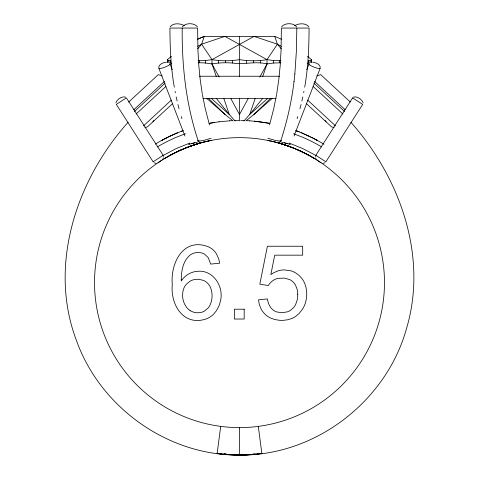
<?xml version="1.0" encoding="UTF-8"?>
<svg xmlns="http://www.w3.org/2000/svg" width="479" height="479" viewBox="0 0 479 479"><rect width="100%" height="100%" fill="white"/><g stroke="black" fill="none" stroke-linecap="round" stroke-linejoin="round"><path stroke-width="0.72" d="M296.818 28.057L296.381 51.193L294.842 74.089M315.284 157.178L315.35 156.483M280.73 141.024C287.005 121.684 291.591 101.782 294.022 81.586L294.046 81.346M294.022 81.586L294.86 73.898M217.143 453.487L217.191 453.14M217.221 452.93L220.603 427.04M220.633 426.825L220.681 426.484M158.651 67.347C159.238 63.911 163.393 62.569 166.411 62.174M276.73 93.746L278.79 79.736L280.203 65.395L281.041 50.672L281.395 28.057L309.075 28.057C308.997 47.846 308.141 67.701 304.692 87.214M276.599 94.459L273.826 108.29L269.533 124.923M303.662 92.74L303.937 91.345M301.872 101.045L302.83 96.914M299.938 108.775L301.075 104.488M115.858 102.745C117.229 99.177 121.864 95.896 125.702 97.129M297.088 118.678L297.722 116.571M197.767 48.774L201.617 44.2L204.264 36.374L274.736 36.374L281.538 39.272M255.217 98.369L249.685 114.523L243.865 121.079M262.678 76.598L267.007 63.958L267.007 59.636L277.383 44.2L274.736 36.374M153.819 120.463L152.927 121.81M306.77 69.677L308.907 64.132M294.058 136L320.104 68.437M311.122 62.402L311.476 59.636L307.578 56.36M281.604 26.752C284.939 22.675 293.238 22.681 296.597 26.734M170.135 26.752C173.302 22.758 180.266 23.226 184.331 25.674M182.403 26.734C185.762 22.681 194.061 22.675 197.396 26.752M248.074 98.764L239.5 114.523L230.926 98.764M259.863 77.089L267.007 63.958L273.395 63.03L280.874 62.797M262.779 98.249L249.685 114.523L267.348 98.662M171.231 154.495L170.452 155.148A144.969 144.969 0 0 1 384.421 286.532A144.969 144.969 0 0 1 163.662 406.18A144.969 144.969 0 0 1 170.416 155.172L170.296 155.244M128.115 122.247C76.323 180.122 47.858 265.731 76.592 340.88C100.608 407.713 168.249 455.924 239.5 455.032C315.559 456.146 386.84 400.923 406.719 327.822C428.022 255.475 399.498 176.973 350.885 122.247M245.841 120.953L253.912 114.523L270.551 98.363M128.665 102.063L158.298 74.634L162.291 75.921M133.833 109.733L164.453 81.394M134.449 111.499L165.069 83.16M136.078 114.05L165.878 86.471M143.52 125.845L171.35 100.087M172.26 103.913L147.819 126.534L146.478 127.252L144.927 127.318M253.912 114.523L272.353 98.321M167.524 62.515L167.524 59.636L171.422 56.36M294.669 25.674C298.734 23.226 305.698 22.758 308.865 26.752M157.998 162.734L162.106 160.04M153.148 161.77L163.165 155.292L126.39 97.902L116.295 104.374L153.118 161.794M162.656 159.07L164.255 158.699L171.973 154.34M162.872 155.591L176.266 148.544L189.983 143.011M325.001 162.752L322.984 163.381M198.126 60.749L205.605 60.522L211.993 59.636L254.08 36.374L277.383 44.2L281.287 46.307M161.387 140.581L162.621 140.191A4.431 3.581 72.7 0 0 161.465 140.7M161.357 140.592L169.177 136.563M197.713 46.307L201.617 44.2L224.92 36.374L267.007 59.636L273.395 60.522L280.874 60.749M170.626 155.064L172.398 154.118M172.326 154.154L174.093 153.25M172.817 153.903L173.667 153.466M166.015 138.126L166.704 137.784M174.045 153.274L181.014 149.975M174.518 153.035L175.368 152.609M167.147 137.557L167.596 137.335M353.298 97.129C357.136 95.896 361.771 99.177 363.142 102.745M168.075 137.102L169.853 136.24M176.224 152.19L177.086 151.777M169.458 136.431L170.308 136.024M170.147 136.102L173.961 134.359M170.536 135.916L170.991 135.707M177.948 151.37L178.811 150.969M171.219 135.599L171.674 135.389M171.901 135.282L172.356 135.078M172.584 134.97L173.272 134.665M179.679 150.574L183.667 148.837M173.632 134.503L174.332 134.192M174.188 134.258L177.416 132.875M174.649 134.054L175.338 133.755M181.421 149.801L182.301 149.418M175.565 133.659L176.027 133.461M198.15 38.979L204.258 36.374L197.462 39.272M176.26 133.36L176.955 133.072M183.08 149.089L184.056 148.676L183.619 148.861M177.146 132.988L177.643 132.779M177.499 132.845L181.757 131.15M183.966 148.712L184.942 148.316M184.259 148.592L185.828 147.957L185.385 148.137M185.151 148.227L186.714 147.604L186.271 147.783M200.426 142.64L200.767 142.502M186.044 147.873L187.6 147.263M199.527 142.999L198.563 143.335M307.171 63.491L310.081 62.719L310.081 60.821L311.122 60.522M186.936 147.52L194.157 144.88M187.534 147.287L189.929 146.394M181.481 131.258L183.188 130.617L181.834 131.126M188.133 147.059L188.942 146.754M201.18 142.514L200.479 142.778M198.462 143.413L192.845 145.371M211.197 138.257L204.042 140.341L198.695 141.203M199.629 143.005L201.006 142.491L200.396 142.712M189.331 146.616L189.63 146.502M189.84 146.424L192.342 145.544M190.235 146.287L190.534 146.179M198.108 143.562L197.037 143.868M185.475 133.689L176.344 137.257A175.805 166.788 56.8 0 0 157.28 146.951M197.803 143.67L197.498 143.778M191.564 145.814L190.738 146.101L192.037 145.646M194.306 144.826L195.522 144.401M192.995 145.323L196.887 143.922M197.192 143.886L196.887 143.993M191.636 145.784L192.792 145.388M196.432 144.149L197.246 143.928M199.324 143.071L199.629 142.97M193.097 145.281L192.564 145.466L193.247 145.233M195.672 144.413L196.629 144.143M193.3 145.215L193.899 145.017M193.462 145.161L198.516 143.49A6.975 3.634 -80 0 1 197.522 143.634L197.474 143.628M194.133 144.939L196.402 144.209M194.372 144.838L194.702 144.73M316.709 75.921L320.702 74.634L350.335 102.063M194.827 144.712L195.175 144.598M195.833 144.389L195.989 144.341M196.707 144.119L197.168 143.975M197.073 143.981L197.438 143.892M197.324 143.904L197.713 143.808M197.815 143.778L198.384 143.586M197.57 140.575L198.611 140.269M198.546 143.538L199.216 143.341M199.186 143.353L199.833 143.167M199.719 143.197L200.03 143.107M199.982 143.125L202.168 142.52M200.414 142.999L200.785 142.898M201.33 142.748L201.833 142.61M201.617 142.67L203.539 142.167M202.755 142.365L203.168 142.257M203.06 142.287L203.671 142.131M203.551 142.161L204.03 142.041M204.21 141.994L205.162 141.76M204.749 141.862L205.359 141.712M205.293 141.724L205.85 141.592M205.76 141.616L208.012 141.095M207.922 141.113L208.748 140.934M208.281 141.036L209.604 140.748M209.58 140.754L209.982 140.67M210.209 140.622L210.802 140.503M210.73 140.515L211.107 140.443M334.073 127.318L332.558 127.264L331.211 126.558L306.74 103.913M209.167 123.378L214.191 122.51L209.425 123.337M167.524 59.636L167.878 60.522L170.638 60.522L170.638 63.03L171.829 63.491M213.975 122.54L219.178 121.798M198.126 62.797C202.779 62.563 207.413 63.234 211.993 63.958C218.753 62.755 225.645 62.492 232.483 63.03C243.895 64.928 255.552 60.911 267.007 63.958M201.617 44.2L211.993 59.636C221.082 61.204 230.405 61.102 239.5 59.636C248.595 61.102 257.918 61.204 267.007 59.636M219.005 121.822L229.465 120.834M257.72 453.547L259.768 453.344M252.918 454.014L254.942 453.823M258.103 453.505L259.588 453.362M281.897 143.544A7.448 4.413 -73.9 0 1 281.478 143.568L281.424 143.568A7.011 3.557 77.6 0 1 280.652 143.299M229.381 120.834L231.962 120.696M239.5 455.032L250.721 454.667L239.5 455.05L228.279 454.685M239.5 454.978L250.721 454.613L261.857 453.523C247.026 455.409 231.974 455.445 217.143 453.523L228.279 454.613L239.5 454.978L239.5 454.595M280.305 141.203L274.958 140.341L267.803 138.257M234.524 120.594L238.889 120.516M279.143 143.005L280.484 143.49A6.975 3.634 80 0 0 281.478 143.634L281.526 143.628M316.344 159.07L314.679 158.669L307.769 154.495M199.563 76.239L279.437 76.239M202.97 98.512L276.03 98.512M240.721 120.522L244.476 120.594M247.038 120.696L249.625 120.834M259.995 121.822L254.696 121.235L269.575 123.337M249.535 120.834L254.828 121.247M197.103 143.544A7.448 4.413 73.9 0 0 197.522 143.568L197.576 143.568A7.011 3.557 -77.6 0 0 198.348 143.299M156.016 163.381L153.999 162.752M224.058 453.823L226.184 454.026M219.412 453.362L221.28 453.547M224.603 453.87L226.082 454.014M312.589 62.174C315.607 62.569 319.768 63.911 320.349 67.347M259.822 121.798L269.833 123.378M310.081 60.821L308.362 60.522L308.362 63.03M170.638 63.03L168.919 62.719L168.919 60.821M267.737 140.413L268.156 140.497M268.108 140.485L268.791 140.622M269.018 140.67L269.396 140.748M269.252 140.718L269.593 140.79M269.42 140.754L269.809 140.838M269.719 140.82L271.509 141.209M271.449 141.197L272.623 141.467M272.826 141.515L274.79 141.994M274.97 142.041L275.503 142.173M275.898 142.275L276.401 142.407M275.623 142.203L275.94 142.287M275.832 142.257L276.245 142.365M276.329 142.389L276.706 142.491M276.545 142.449L277.203 142.622M276.856 142.526L277.67 142.748M277.473 142.694L278.263 142.91M278.401 142.952L279.017 143.125M278.97 143.107L279.281 143.197M279.167 143.167L279.814 143.353M279.784 143.341L280.233 143.472M280.077 143.431L280.454 143.538M280.389 140.269L281.43 140.575M280.347 143.508L280.676 143.604M280.616 143.586L281.544 143.862M281.418 143.826L282.424 144.155M281.676 143.904L282.161 144.077M280.538 143.413L282.73 144.227M282.604 144.209L283.095 144.341M282.855 144.293L283.167 144.389M282.909 144.287L283.358 144.448M278.604 142.712L277.994 142.508L283.658 144.544M282.418 144.101L284.346 144.766M283.825 144.598L284.538 144.808M283.999 144.652L283.281 144.395M284.436 144.772L284.76 144.903M284.628 144.838L285.328 145.089M280.538 143.508L285.7 145.215M285.376 145.107L284.239 144.718M285.556 145.167L286.46 145.478M283.478 144.46L286.155 145.371M279.371 142.97L280.437 143.335M285.604 145.179L289.16 146.424L284.843 144.88M286.358 145.436L286.795 145.586M286.658 145.544L287.364 145.784M289.017 143.011L302.734 148.544L316.128 155.591M280.742 143.443L281.963 143.868M283.329 144.347L282.113 143.922M283.478 144.401L284.694 144.826M287.813 145.945L286.981 145.652L288.262 146.101M293.525 133.689L302.656 137.257A175.805 166.788 -56.8 0 1 321.72 146.951M288.466 146.179L288.771 146.287M288.771 146.275L291.466 147.287L289.071 146.388L289.969 146.724M296.585 130.905L295.765 130.605L297.285 131.168M296.531 130.881L297.519 131.258M278.521 142.778L277.82 142.514M290.502 146.921L290.951 147.089M297.243 131.15L297.866 131.39M280.437 143.371L279.473 142.999M297.603 131.288L298.219 131.521M291.4 147.263L292.364 147.634L291.765 147.406M297.956 131.426L298.453 131.611M298.309 131.563L298.8 131.749M298.668 131.701L299.147 131.887M292.729 147.783L292.286 147.604L293.256 147.987L292.657 147.754M299.022 131.839L301.147 132.695M293.615 148.137L293.178 147.957L294.148 148.346M278.574 142.64L278.233 142.502M294.058 148.316L295.034 148.712M301.123 132.683L302.045 133.072M294.944 148.676L295.92 149.089M301.854 132.988L312.985 138.126A179.409 170.56 -56.5 0 1 324.032 144.299M302.279 133.168L302.74 133.36M295.824 149.047L296.806 149.466M302.973 133.461L303.435 133.659M303.662 133.755L304.123 133.958M297.579 149.801L296.705 149.418L299.321 150.574M304.584 134.156L305.039 134.359M305.273 134.461L305.728 134.665M297.986 149.975L301.052 151.37M305.955 134.767L307.099 135.282M307.326 135.389L307.781 135.599M299.74 150.765L302.776 152.19M308.009 135.707L308.464 135.916M308.692 136.024L309.147 136.24M301.489 151.58L304.482 153.035M309.374 136.347L309.823 136.563M310.506 136.892L310.955 137.114M303.225 152.412L306.674 154.154M311.404 137.335L312.302 137.784M312.751 138.012L317.643 140.592L316.38 140.191A4.431 3.581 -72.7 0 1 317.535 140.7M304.907 153.25L306.183 153.903M306.602 154.118L308.674 155.22M307.027 154.34L307.865 154.789M316.906 160.052L321.08 162.782M206.647 98.321L225.088 114.523L233.159 120.953M211.652 98.662L229.315 114.523L235.135 121.079M314.547 81.394L345.167 109.733M313.931 83.16L344.551 111.499M313.122 86.471L342.922 114.05M307.65 100.087L335.48 125.845M326.073 121.81L325.181 120.463M208.449 98.363L225.088 114.523M277.383 44.2L281.233 48.774M216.221 98.249L229.315 114.523L223.783 98.369M211.993 59.636L211.993 63.958L219.137 77.089M170.093 64.132L172.23 69.677M158.896 68.437L184.942 136M211.993 63.958L216.322 76.598M198.27 141.024C186.056 104.709 181.852 66.234 182.182 28.057M181.278 116.571L181.912 118.678M209.467 124.923L205.174 108.29L202.401 94.459M177.925 104.488L179.062 108.775M176.17 96.914L177.128 101.045M175.063 91.345L175.338 92.74M174.308 87.214C170.859 67.701 170.003 47.846 169.925 28.057L197.605 28.057L197.959 50.672L198.797 65.395L200.21 79.736L202.27 93.746M258.325 426.484L258.367 426.825M258.397 427.04L261.779 452.93M261.809 453.14L261.857 453.487M163.65 156.483L163.716 157.178M311.476 59.636L311.476 62.515M279.455 60.821L279.455 62.719M273.395 60.522L273.395 63.03M260.354 60.522L260.354 63.03M253.505 60.821L253.505 62.719M246.517 60.522L246.517 63.03M239.5 36.374L239.5 76.598M239.5 98.165L239.5 120.977M239.5 427.711L239.5 428.058M239.5 428.268L239.5 454.379M232.483 60.522L232.483 63.03M225.495 60.821L225.495 62.719M218.646 60.522L218.646 63.03M205.605 60.522L205.605 63.03M199.545 60.821L199.545 62.719M167.878 60.522L167.878 62.402M319.828 67.958A5.999 0.958 21.1 0 1 314.464 67.294A5.999 0.958 21.1 0 1 309.212 63.97M289.418 144.137A6.005 0.449 19.2 0 1 284.215 142.491M280.724 141.107A6.005 0.449 19.2 0 1 280.556 141.03M290.49 144.365A6.113 0.401 19.7 0 1 289.268 144.077M169.788 63.97A5.999 0.958 -21.1 0 1 164.537 67.294A5.999 0.958 -21.1 0 1 159.172 67.958M198.444 141.03A6.005 0.449 -19.2 0 1 198.276 141.107M194.785 142.491A6.005 0.449 -19.2 0 1 189.582 144.137M189.732 144.077A6.113 0.401 -19.7 0 1 188.51 144.365M296.214 149.22A161.477 152.819 -56.4 0 1 314.523 158.579M281.909 143.556A7.634 4.473 -73 0 1 281.484 143.604M281.844 143.431A10.682 5.377 74.8 0 1 281.454 143.389M281.82 143.365A11.053 5.101 84.9 0 1 281.514 143.532M164.477 158.579A161.477 152.819 56.4 0 1 182.786 149.22M155.286 144.107A179.409 170.56 56.6 0 1 166.351 137.958M197.516 143.604A7.634 4.473 73 0 1 197.091 143.556M197.546 143.389A10.682 5.377 -74.8 0 1 197.156 143.431M197.486 143.532A11.053 5.101 -84.9 0 1 197.18 143.365M280.718 140.922A8.293 0.946 16 0 1 280.263 141.191M280.023 140.646A7.85 0.892 16.4 0 1 280.263 140.802M287.322 143.7A7.766 0.73 19.7 0 1 280.059 141.539M198.941 141.539A7.766 0.73 -19.7 0 1 191.678 143.7M198.737 141.191A8.293 0.946 -16 0 1 198.282 140.922M198.737 140.802A7.85 0.892 -16.4 0 1 198.977 140.646M190.097 310.566A14.448 14.448 0 0 0 198.587 312.757L201.425 312.32A12.424 12.424 0 0 0 204.623 310.973L207.958 308.165A14.526 14.526 0 0 0 209.742 305.656C212.796 299.674 212.933 292.022 209.772 286.053A13.753 13.753 0 0 0 208.497 284.221A14.136 14.136 0 0 0 206.964 282.634L206.413 282.173A12.825 12.825 0 0 0 203.365 280.377L199.066 279.347A18.058 18.058 0 0 0 196.713 279.299L193.773 279.706A13.855 13.855 0 0 0 189.804 281.353L186.379 284.221A14.274 14.274 0 0 0 183.936 288.017L182.834 291.765L182.565 295.148A20.759 20.759 0 0 0 184.577 304.063L186.63 307.392A14.053 14.053 0 0 0 190.109 310.548M181.248 279.658L181.224 281.017C183.912 276.826 188.055 273.593 192.845 272.18A21.327 21.327 0 0 1 197.869 271.282C213.772 269.797 224.519 287.568 220.22 301.848A27.698 27.698 0 0 1 218.675 306.554L216.34 310.865L213.359 314.422A20.645 20.645 0 0 1 209.754 317.194A21.28 21.28 0 0 1 205.635 319.122C183.331 326.265 170.225 304.488 172.296 284.52C170.219 263.001 183.427 237.027 208.365 246.799A18.543 18.543 0 0 1 212.969 249.763A18.483 18.483 0 0 1 216.514 253.936L218.801 259.145L219.627 263.205L210.7 264.097L208.311 257.744L204.796 254.319A11.622 11.622 0 0 0 201.39 252.864L198.851 252.499A15.065 15.065 0 0 0 197.108 252.523A13.586 13.586 0 0 0 190.331 254.894C182.978 260.744 181.343 270.803 181.248 279.658M297.776 294.699L297.339 299.495L295.675 304.416A16.035 16.035 0 0 1 293.328 307.823L290.945 309.991A14.005 14.005 0 0 1 287.514 311.823L281.874 312.769L276.599 311.901A12.825 12.825 0 0 1 272.779 309.715C269.551 307.075 268.018 302.944 267.408 298.926L258.48 299.824L259.259 304.237L260.72 308.195A20.717 20.717 0 0 0 264.163 313.278A21.759 21.759 0 0 0 266.444 315.421A20.807 20.807 0 0 0 270.869 318.164L274.916 319.571L279.425 320.277A32.758 32.758 0 0 0 283.34 320.325L287.58 319.798L291.46 318.637A21.525 21.525 0 0 0 296.076 316.104L299.124 313.464L302.297 309.476A26.153 26.153 0 0 0 305.267 303.333C307.302 296.848 307.29 289.579 304.662 283.263A22.106 22.106 0 0 0 301.764 278.377L301.034 277.491A24.339 24.339 0 0 0 298.591 275.06L295.926 273.084A20.316 20.316 0 0 0 291.028 270.851L284.4 269.905A21.208 21.208 0 0 0 278.311 270.791L274.12 272.521L270.851 274.557L274.707 255.163L302.686 255.163L302.686 246.236L267.408 246.236L259.816 284.191L268.3 285.532A16.286 16.286 0 0 1 273.784 280.053A13.981 13.981 0 0 1 278.036 278.347L284.55 278.095L289.921 279.694A13.352 13.352 0 0 1 293.004 281.892A14.131 14.131 0 0 1 295.399 284.885L297.184 289.334L297.776 294.699M352.61 97.902L315.829 155.286L325.894 161.8L362.711 104.374L352.61 97.902M244.188 309.2L234.363 309.2L234.363 319.026L244.188 319.026L244.188 309.2"/></g></svg>
